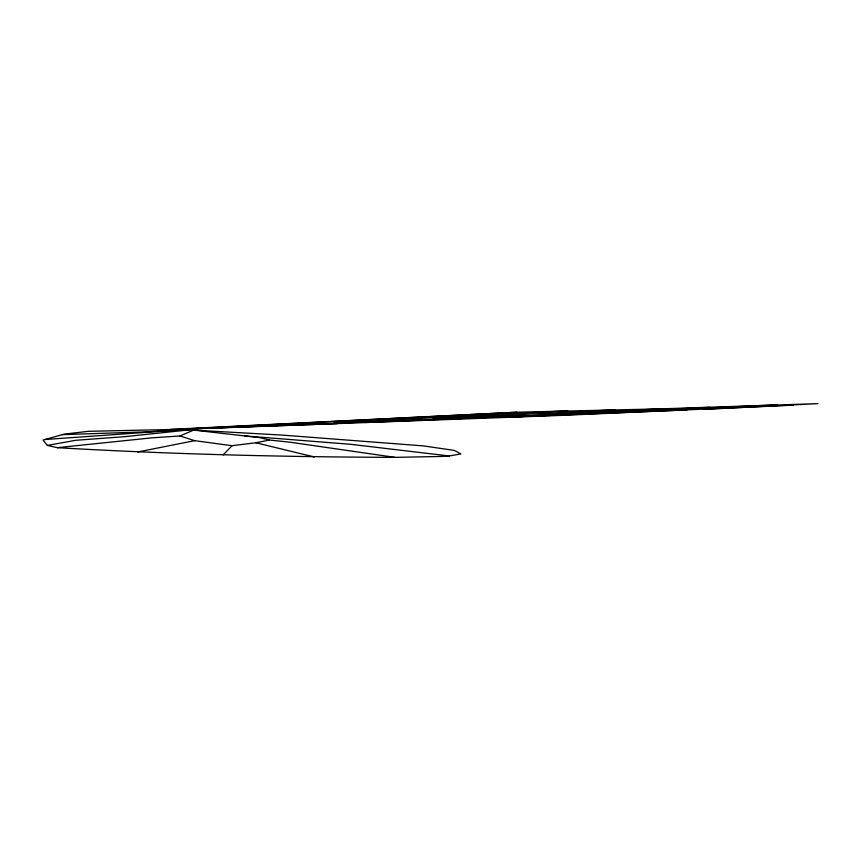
<?xml version="1.0" encoding="UTF-8"?>
<svg xmlns="http://www.w3.org/2000/svg" width="861" height="861" viewBox="0 0 861 861"><rect width="100%" height="100%" fill="white"/><g stroke="black" fill="none" stroke-linecap="round" stroke-linejoin="round"><path stroke-width="1.29" d="M223.128 454.942L232.072 445.686L255.857 442.758L269.493 440.025L290.157 442.231L395.038 457.363L440.24 456.481L449.216 455.964L460.872 453.941L454.404 450.421L423.214 445.88L282.634 435.128L179.529 429.305L88.252 431.329L63.994 434.181L43.05 440.068L47.323 445.417L57.31 447.677C169.768 454.221 282.397 456.954 395.038 457.363M57.31 447.677L151.88 437.84L179.992 435.978L193.66 430.102L259.839 437.679L269.493 440.025M137.717 451.982L194.651 440.671L232.072 445.686M47.323 445.417L75.854 440.283L124.716 436.678L189.355 429.865M365.355 422.471L547.628 414.97L183.651 429.112M44.987 439.519L184.857 429.607L147.166 431.845L62.369 434.644M702.759 409.438L817.95 403.637L660.764 408.857L516.848 412.215L181.348 429.165M567.625 410.783L334.057 422.848M614.915 409.814L433.029 418.963M660.764 408.857L540.46 414.884M777.128 404.799L506.386 417.187L687.1 409.901M709.765 407.307L546.778 415.045M793.142 405.176L564.052 415.293L190.572 428.961M516.848 412.215L170.263 429.413L337.318 423.666M244.965 435.946L350.879 444.33L449.216 455.964M255.857 442.758L314.33 456.976M179.992 435.978L194.651 440.671"/></g></svg>
